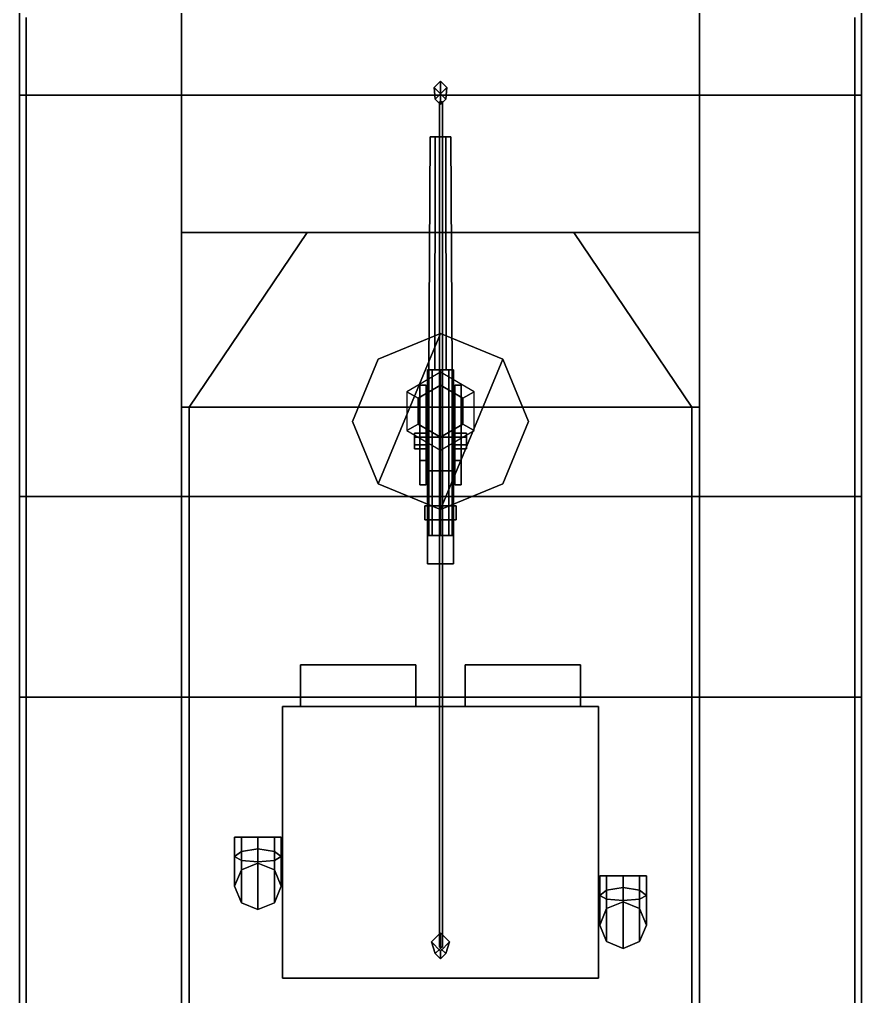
# Model space of a CAD drawing. Header units: millimetres. Extents: x -3.5 to 3.5, y -24.8 to 30.8.
# Drawn here: x -3.25 to 3.25, y -18.21 to -10.66 of the extents above; entities that cross this region are included whole.
import ezdxf

# ---------------------------------------------------------------- set-up
doc = ezdxf.new("R2010")
doc.units = ezdxf.units.MM
for name, color, linetype in [('gun', 1, 'Continuous'), ('railings', 6, 'Continuous'), ('sleeve', 5, 'Continuous'), ('superstructure', 3, 'Continuous'), ('turret', 2, 'Continuous')]:
    doc.layers.add(name, color=color, linetype=linetype)

msp = doc.modelspace()

# ---------------------------------------------------------------- linework, layer by layer
for points in [[(-3.25, 9.81, -1.04), (-3.25, -11.25, -1.4), (-3.25, -11.25, 0.9), (-3.25, 9.81, 1.35)], [(3.25, 9.81, -1.04), (3.25, -11.25, -1.4), (-3.25, -11.25, -1.4), (-3.25, 9.81, -1.04)], [(-3.25, 9.81, 1.35), (-3.25, -11.25, 0.9), (-2, -11.25, 0.9), (-2, 9.81, 1.35)], [(2, 9.81, 1.35), (2, -11.25, 0.9), (3.25, -11.25, 0.9), (3.25, 9.81, 1.35)], [(3.25, -11.25, 0.9), (3.25, -11.25, -1.4), (3.25, 9.81, -1.04), (3.25, 9.81, 1.35)], [(-3.25, -11.25, -1.4), (-3.25, -14.35, -1.21), (-3.25, -14.35, 1.1), (-3.25, -11.25, 0.9)], [(3.25, -11.25, -1.4), (3.25, -14.35, -1.21), (-3.25, -14.35, -1.21), (-3.25, -11.25, -1.4)], [(-3.25, -11.25, 0.9), (-3.25, -14.35, 1.1), (-2, -14.35, 1.1), (-2, -11.25, 0.9)], [(2, -11.25, 0.9), (2, -14.35, 1.1), (3.25, -14.35, 1.1), (3.25, -11.25, 0.9)], [(3.25, -14.35, 1.1), (3.25, -14.35, -1.21), (3.25, -11.25, -1.4), (3.25, -11.25, 0.9)], [(-3.25, -14.35, -1.21), (-3.25, -15.9, -0.84), (-3.25, -15.9, 1.18), (-3.25, -14.35, 1.1)], [(3.25, -14.35, -1.21), (3.25, -15.9, -0.84), (-3.25, -15.9, -0.84), (-3.25, -14.35, -1.21)], [(-3.25, -14.35, 1.1), (-3.25, -15.9, 1.18), (-2, -15.9, 1.18), (-2, -14.35, 1.1)], [(2, -14.35, 1.1), (2, -15.9, 1.18), (3.25, -15.9, 1.18), (3.25, -14.35, 1.1)], [(3.25, -15.9, 1.18), (3.25, -15.9, -0.84), (3.25, -14.35, -1.21), (3.25, -14.35, 1.1)], [(-3.25, -15.9, -0.84), (-3.25, -19.81, -0.23), (-3.25, -19.81, 1.41), (-3.25, -15.9, 1.18)], [(3.25, -15.9, -0.84), (3.25, -19.81, -0.23), (-3.25, -19.81, -0.23), (-3.25, -15.9, -0.84)], [(-3.25, -15.9, 1.18), (-3.25, -19.81, 1.41), (-2, -19.81, 1.41), (-2, -15.9, 1.18)], [(2, -15.9, 1.18), (2, -19.81, 1.41), (3.25, -19.81, 1.41), (3.25, -15.9, 1.18)], [(3.25, -19.81, 1.41), (3.25, -19.81, -0.23), (3.25, -15.9, -0.84), (3.25, -15.9, 1.18)], [(-1.59, -16.98, 3.84), (-1.5373, -16.98, 4.02), (-1.2827, -16.98, 4.02), (-1.23, -16.98, 3.84)], [(-1.5373, -16.98, 3.66), (-1.59, -16.98, 3.84), (-1.23, -16.98, 3.84), (-1.2827, -16.98, 3.66)], [(-1.5373, -17.09, 3.66), (-1.59, -17.13, 3.84), (-1.59, -16.98, 3.84), (-1.5373, -16.98, 3.66)], [(-1.59, -17.13, 3.84), (-1.5373, -17.16, 4.02), (-1.5373, -16.98, 4.02), (-1.59, -16.98, 3.84)], [(-1.2827, -16.98, 4.02), (-1.5373, -16.98, 4.02), (-1.41, -16.98, 4.13), (-1.2827, -16.98, 4.02)], [(-1.5373, -17.16, 4.02), (-1.41, -17.17, 4.13), (-1.41, -16.98, 4.13), (-1.5373, -16.98, 4.02)], [(-1.41, -16.98, 3.57), (-1.5373, -16.98, 3.66), (-1.2827, -16.98, 3.66), (-1.41, -16.98, 3.57)], [(-1.41, -17.07, 3.57), (-1.5373, -17.09, 3.66), (-1.5373, -16.98, 3.66), (-1.41, -16.98, 3.57)], [(-1.41, -17.17, 4.13), (-1.2827, -17.16, 4.02), (-1.2827, -16.98, 4.02), (-1.41, -16.98, 4.13)], [(-1.2827, -17.09, 3.66), (-1.41, -17.07, 3.57), (-1.41, -16.98, 3.57), (-1.2827, -16.98, 3.66)], [(-1.23, -17.13, 3.84), (-1.2827, -17.09, 3.66), (-1.2827, -16.98, 3.66), (-1.23, -16.98, 3.84)], [(-1.2827, -17.16, 4.02), (-1.23, -17.13, 3.84), (-1.23, -16.98, 3.84), (-1.2827, -16.98, 4.02)], [(-1.5373, -17.2327, 3.34), (-1.59, -17.36, 3.43), (-1.59, -17.13, 3.84), (-1.5373, -17.09, 3.66)], [(-1.41, -17.18, 3.3), (-1.5373, -17.2327, 3.34), (-1.5373, -17.09, 3.66), (-1.41, -17.07, 3.57)], [(-1.2827, -17.2327, 3.34), (-1.41, -17.18, 3.3), (-1.41, -17.07, 3.57), (-1.2827, -17.09, 3.66)], [(-1.23, -17.36, 3.43), (-1.2827, -17.2327, 3.34), (-1.2827, -17.09, 3.66), (-1.23, -17.13, 3.84)], [(-1.59, -17.36, 3.43), (-1.5373, -17.4873, 3.52), (-1.5373, -17.16, 4.02), (-1.59, -17.13, 3.84)], [(-1.5373, -17.4873, 3.52), (-1.41, -17.54, 3.57), (-1.41, -17.17, 4.13), (-1.5373, -17.16, 4.02)], [(-1.41, -17.18, 1.78), (-1.5373, -17.2327, 1.78), (-1.5373, -17.2327, 3.34), (-1.41, -17.18, 3.3)], [(-1.41, -17.54, 3.57), (-1.2827, -17.4873, 3.52), (-1.2827, -17.16, 4.02), (-1.41, -17.17, 4.13)], [(-1.2827, -17.2327, 1.78), (-1.41, -17.18, 1.78), (-1.41, -17.18, 3.3), (-1.2827, -17.2327, 3.34)], [(-1.2827, -17.4873, 3.52), (-1.23, -17.36, 3.43), (-1.23, -17.13, 3.84), (-1.2827, -17.16, 4.02)], [(-1.5373, -17.2327, 1.78), (-1.59, -17.36, 1.78), (-1.59, -17.36, 3.43), (-1.5373, -17.2327, 3.34)], [(-1.23, -17.36, 1.78), (-1.2827, -17.2327, 1.78), (-1.2827, -17.2327, 3.34), (-1.23, -17.36, 3.43)], [(1.2827, -17.28, 3.66), (1.23, -17.28, 3.84), (1.59, -17.28, 3.84), (1.5373, -17.28, 3.66)], [(1.23, -17.28, 3.84), (1.2827, -17.28, 4.02), (1.5373, -17.28, 4.02), (1.59, -17.28, 3.84)], [(1.23, -17.43, 3.84), (1.2827, -17.46, 4.02), (1.2827, -17.28, 4.02), (1.23, -17.28, 3.84)], [(1.2827, -17.39, 3.66), (1.23, -17.43, 3.84), (1.23, -17.28, 3.84), (1.2827, -17.28, 3.66)], [(1.5373, -17.28, 4.02), (1.2827, -17.28, 4.02), (1.41, -17.28, 4.13), (1.5373, -17.28, 4.02)], [(1.2827, -17.46, 4.02), (1.41, -17.47, 4.13), (1.41, -17.28, 4.13), (1.2827, -17.28, 4.02)], [(1.41, -17.28, 3.57), (1.2827, -17.28, 3.66), (1.5373, -17.28, 3.66), (1.41, -17.28, 3.57)], [(1.41, -17.37, 3.57), (1.2827, -17.39, 3.66), (1.2827, -17.28, 3.66), (1.41, -17.28, 3.57)], [(1.41, -17.47, 4.13), (1.5373, -17.46, 4.02), (1.5373, -17.28, 4.02), (1.41, -17.28, 4.13)], [(1.5373, -17.39, 3.66), (1.41, -17.37, 3.57), (1.41, -17.28, 3.57), (1.5373, -17.28, 3.66)], [(1.5373, -17.46, 4.02), (1.59, -17.43, 3.84), (1.59, -17.28, 3.84), (1.5373, -17.28, 4.02)], [(1.59, -17.43, 3.84), (1.5373, -17.39, 3.66), (1.5373, -17.28, 3.66), (1.59, -17.28, 3.84)], [(-1.59, -17.36, 1.78), (-1.5373, -17.4873, 1.78), (-1.5373, -17.4873, 3.52), (-1.59, -17.36, 3.43)], [(-1.2827, -17.4873, 1.78), (-1.23, -17.36, 1.78), (-1.23, -17.36, 3.43), (-1.2827, -17.4873, 3.52)], [(1.2827, -17.5327, 3.34), (1.23, -17.66, 3.43), (1.23, -17.43, 3.84), (1.2827, -17.39, 3.66)], [(1.23, -17.66, 3.43), (1.2827, -17.7873, 3.52), (1.2827, -17.46, 4.02), (1.23, -17.43, 3.84)], [(1.41, -17.48, 3.3), (1.2827, -17.5327, 3.34), (1.2827, -17.39, 3.66), (1.41, -17.37, 3.57)], [(1.5373, -17.5327, 3.34), (1.41, -17.48, 3.3), (1.41, -17.37, 3.57), (1.5373, -17.39, 3.66)], [(1.59, -17.66, 3.43), (1.5373, -17.5327, 3.34), (1.5373, -17.39, 3.66), (1.59, -17.43, 3.84)], [(1.5373, -17.7873, 3.52), (1.59, -17.66, 3.43), (1.59, -17.43, 3.84), (1.5373, -17.46, 4.02)], [(-1.5373, -17.4873, 1.78), (-1.41, -17.54, 1.78), (-1.41, -17.54, 3.57), (-1.5373, -17.4873, 3.52)], [(-1.41, -17.54, 1.78), (-1.2827, -17.4873, 1.78), (-1.2827, -17.4873, 3.52), (-1.41, -17.54, 3.57)], [(1.2827, -17.7873, 3.52), (1.41, -17.84, 3.57), (1.41, -17.47, 4.13), (1.2827, -17.46, 4.02)], [(1.41, -17.48, 1.78), (1.2827, -17.5327, 1.78), (1.2827, -17.5327, 3.34), (1.41, -17.48, 3.3)], [(1.41, -17.84, 3.57), (1.5373, -17.7873, 3.52), (1.5373, -17.46, 4.02), (1.41, -17.47, 4.13)], [(1.5373, -17.5327, 1.78), (1.41, -17.48, 1.78), (1.41, -17.48, 3.3), (1.5373, -17.5327, 3.34)], [(1.2827, -17.5327, 1.78), (1.23, -17.66, 1.78), (1.23, -17.66, 3.43), (1.2827, -17.5327, 3.34)], [(1.59, -17.66, 1.78), (1.5373, -17.5327, 1.78), (1.5373, -17.5327, 3.34), (1.59, -17.66, 3.43)], [(1.23, -17.66, 1.78), (1.2827, -17.7873, 1.78), (1.2827, -17.7873, 3.52), (1.23, -17.66, 3.43)], [(1.5373, -17.7873, 1.78), (1.59, -17.66, 1.78), (1.59, -17.66, 3.43), (1.5373, -17.7873, 3.52)], [(1.2827, -17.7873, 1.78), (1.41, -17.84, 1.78), (1.41, -17.84, 3.57), (1.2827, -17.7873, 3.52)], [(1.41, -17.84, 1.78), (1.5373, -17.7873, 1.78), (1.5373, -17.7873, 3.52), (1.41, -17.84, 3.57)]]:
    msp.add_3dface(points)
at = {"layer": 'gun'}
for points in [[(-0.04, -11.57, 3.0893), (-0.08, -11.57, 3.02), (-0.09, -13.37, 3.02), (-0.045, -13.37, 3.0979)], [(-0.08, -11.57, 3.02), (-0.04, -11.57, 2.9507), (-0.045, -13.37, 2.9421), (-0.09, -13.37, 3.02)], [(0.08, -11.57, 3.02), (-0.08, -11.57, 3.02), (-0.04, -11.57, 3.0893), (0.04, -11.57, 3.0893)], [(0.04, -11.57, 2.9507), (-0.04, -11.57, 2.9507), (-0.08, -11.57, 3.02), (0.08, -11.57, 3.02)], [(0.04, -11.57, 3.0893), (-0.04, -11.57, 3.0893), (-0.045, -13.37, 3.0979), (0.045, -13.37, 3.0979)], [(-0.04, -11.57, 2.9507), (0.04, -11.57, 2.9507), (0.045, -13.37, 2.9421), (-0.045, -13.37, 2.9421)], [(0.08, -11.57, 3.02), (0.04, -11.57, 3.0893), (0.045, -13.37, 3.0979), (0.09, -13.37, 3.02)], [(0.04, -11.57, 2.9507), (0.08, -11.57, 3.02), (0.09, -13.37, 3.02), (0.045, -13.37, 2.9421)], [(-0.0636, -13.37, 3.0836), (-0.09, -13.37, 3.02), (-0.09, -14.65, 3.02), (-0.0636, -14.65, 3.0836)], [(-0.09, -13.37, 3.02), (-0.0636, -13.37, 2.9564), (-0.0636, -14.65, 2.9564), (-0.09, -14.65, 3.02)], [(0, -13.37, 3.11), (-0.0636, -13.37, 3.0836), (-0.0636, -14.65, 3.0836), (0, -14.65, 3.11)], [(-0.0636, -13.37, 2.9564), (0, -13.37, 2.93), (0, -14.65, 2.93), (-0.0636, -14.65, 2.9564)], [(0.0636, -13.37, 3.0836), (0, -13.37, 3.11), (0, -14.65, 3.11), (0.0636, -14.65, 3.0836)], [(0, -13.37, 2.93), (0.0636, -13.37, 2.9564), (0.0636, -14.65, 2.9564), (0, -14.65, 2.93)], [(0.09, -13.37, 3.02), (0.0636, -13.37, 3.0836), (0.0636, -14.65, 3.0836), (0.09, -14.65, 3.02)], [(0.0636, -13.37, 2.9564), (0.09, -13.37, 3.02), (0.09, -14.65, 3.02), (0.0636, -14.65, 2.9564)], [(-0.1, -14.65, 2.85), (-0.1, -14.87, 2.94), (-0.1, -14.87, 3.12), (-0.1, -14.65, 3.12)], [(0.1, -14.65, 3.12), (0.1, -14.65, 2.85), (-0.1, -14.65, 2.85), (-0.1, -14.65, 3.12)], [(0.1, -14.65, 2.85), (0.1, -14.87, 2.94), (-0.1, -14.87, 2.94), (-0.1, -14.65, 2.85)], [(-0.1, -14.65, 3.12), (-0.1, -14.87, 3.12), (0.1, -14.87, 3.12), (0.1, -14.65, 3.12)], [(0.1, -14.87, 3.12), (0.1, -14.87, 2.94), (0.1, -14.65, 2.85), (0.1, -14.65, 3.12)], [(-0.1, -14.87, 3.12), (-0.1, -14.87, 2.94), (0.1, -14.87, 2.94), (0.1, -14.87, 3.12)]]:
    msp.add_3dface(points, dxfattribs=at)
at = {"layer": 'railings'}
for points in [[(-3.2, -10.65, 1.91), (-3.2, -10.68, 1.91), (-3.2, -10.68, 0.91), (-3.2, -10.65, 0.91)], [(-3.2, -10.65, 0.91), (-3.2, -10.68, 0.91), (-3.2, -10.68, 1.91), (-3.2, -10.65, 1.91)], [(-3.2, -10.68, 1.88), (-3.2, -10.68, 1.91), (-3.2, -11.65, 1.92), (-3.2, -11.65, 1.89)], [(-3.2, -11.65, 1.89), (-3.2, -11.65, 1.92), (-3.2, -10.68, 1.91), (-3.2, -10.68, 1.88)], [(-3.2, -11.65, 1.39), (-3.2, -11.65, 1.42), (-3.2, -10.68, 1.41), (-3.2, -10.68, 1.38)], [(-3.2, -10.68, 1.38), (-3.2, -10.68, 1.41), (-3.2, -11.65, 1.42), (-3.2, -11.65, 1.39)], [(3.2, -10.65, 0.91), (3.2, -10.68, 0.91), (3.2, -10.68, 1.91), (3.2, -10.65, 1.91)], [(3.2, -10.65, 1.91), (3.2, -10.68, 1.91), (3.2, -10.68, 0.91), (3.2, -10.65, 0.91)], [(3.2, -10.68, 1.88), (3.2, -10.68, 1.91), (3.2, -11.65, 1.92), (3.2, -11.65, 1.89)], [(3.2, -11.65, 1.89), (3.2, -11.65, 1.92), (3.2, -10.68, 1.91), (3.2, -10.68, 1.88)], [(3.2, -10.68, 1.38), (3.2, -10.68, 1.41), (3.2, -11.65, 1.42), (3.2, -11.65, 1.39)], [(3.2, -11.65, 1.39), (3.2, -11.65, 1.42), (3.2, -10.68, 1.41), (3.2, -10.68, 1.38)], [(-3.2, -11.65, 0.92), (-3.2, -11.68, 0.92), (-3.2, -11.68, 1.92), (-3.2, -11.65, 1.92)], [(-3.2, -11.65, 1.92), (-3.2, -11.68, 1.92), (-3.2, -11.68, 0.92), (-3.2, -11.65, 0.92)], [(-3.2, -11.68, 1.89), (-3.2, -11.68, 1.92), (-3.2, -13.65, 2.05), (-3.2, -13.65, 2.02)], [(-3.2, -13.65, 2.02), (-3.2, -13.65, 2.05), (-3.2, -11.68, 1.92), (-3.2, -11.68, 1.89)], [(-3.2, -13.65, 1.52), (-3.2, -13.65, 1.55), (-3.2, -11.68, 1.42), (-3.2, -11.68, 1.39)], [(-3.2, -11.68, 1.39), (-3.2, -11.68, 1.42), (-3.2, -13.65, 1.55), (-3.2, -13.65, 1.52)], [(3.2, -11.65, 0.92), (3.2, -11.68, 0.92), (3.2, -11.68, 1.92), (3.2, -11.65, 1.92)], [(3.2, -11.65, 1.92), (3.2, -11.68, 1.92), (3.2, -11.68, 0.92), (3.2, -11.65, 0.92)], [(3.2, -11.68, 1.89), (3.2, -11.68, 1.92), (3.2, -13.65, 2.05), (3.2, -13.65, 2.02)], [(3.2, -13.65, 2.02), (3.2, -13.65, 2.05), (3.2, -11.68, 1.92), (3.2, -11.68, 1.89)], [(3.2, -11.68, 1.39), (3.2, -11.68, 1.42), (3.2, -13.65, 1.55), (3.2, -13.65, 1.52)], [(3.2, -13.65, 1.52), (3.2, -13.65, 1.55), (3.2, -11.68, 1.42), (3.2, -11.68, 1.39)], [(-3.2, -12.65, 0.99), (-3.2, -12.68, 0.99), (-3.2, -12.68, 1.956), (-3.2, -12.65, 1.954)], [(-3.2, -12.65, 1.954), (-3.2, -12.68, 1.956), (-3.2, -12.68, 0.99), (-3.2, -12.65, 0.99)], [(3.2, -12.65, 0.99), (3.2, -12.68, 0.99), (3.2, -12.68, 1.956), (3.2, -12.65, 1.954)], [(3.2, -12.65, 1.954), (3.2, -12.68, 1.956), (3.2, -12.68, 0.99), (3.2, -12.65, 0.99)], [(-3.2, -13.65, 2.05), (-3.2, -13.68, 2.05), (-3.2, -13.68, 1.05), (-3.2, -13.65, 1.05)], [(-3.2, -13.65, 1.05), (-3.2, -13.68, 1.05), (-3.2, -13.68, 2.05), (-3.2, -13.65, 2.05)], [(3.2, -13.65, 1.05), (3.2, -13.68, 1.05), (3.2, -13.68, 2.05), (3.2, -13.65, 2.05)], [(3.2, -13.65, 2.05), (3.2, -13.68, 2.05), (3.2, -13.68, 1.05), (3.2, -13.65, 1.05)], [(-3.2, -14.65, 2.08), (-3.2, -14.65, 2.11), (-3.2, -13.68, 2.05), (-3.2, -13.68, 2.02)], [(-3.2, -13.68, 2.02), (-3.2, -13.68, 2.05), (-3.2, -14.65, 2.11), (-3.2, -14.65, 2.08)], [(-3.2, -13.68, 1.52), (-3.2, -13.68, 1.55), (-3.2, -14.65, 1.61), (-3.2, -14.65, 1.58)], [(-3.2, -14.65, 1.58), (-3.2, -14.65, 1.61), (-3.2, -13.68, 1.55), (-3.2, -13.68, 1.52)], [(3.2, -13.68, 2.02), (3.2, -13.68, 2.05), (3.2, -14.65, 2.11), (3.2, -14.65, 2.08)], [(3.2, -14.65, 2.08), (3.2, -14.65, 2.11), (3.2, -13.68, 2.05), (3.2, -13.68, 2.02)], [(3.2, -14.65, 1.58), (3.2, -14.65, 1.61), (3.2, -13.68, 1.55), (3.2, -13.68, 1.52)], [(3.2, -13.68, 1.52), (3.2, -13.68, 1.55), (3.2, -14.65, 1.61), (3.2, -14.65, 1.58)], [(-3.2, -14.65, 2.11), (-3.2, -14.68, 2.11), (-3.2, -14.68, 1.11), (-3.2, -14.65, 1.11)], [(-3.2, -14.65, 1.11), (-3.2, -14.68, 1.11), (-3.2, -14.68, 2.11), (-3.2, -14.65, 2.11)], [(-3.2, -14.68, 2.08), (-3.2, -14.68, 2.11), (-3.2, -15.65, 2.16), (-3.2, -15.65, 2.13)], [(-3.2, -15.65, 2.13), (-3.2, -15.65, 2.16), (-3.2, -14.68, 2.11), (-3.2, -14.68, 2.08)], [(-3.2, -15.65, 1.63), (-3.2, -15.65, 1.66), (-3.2, -14.68, 1.61), (-3.2, -14.68, 1.58)], [(-3.2, -14.68, 1.58), (-3.2, -14.68, 1.61), (-3.2, -15.65, 1.66), (-3.2, -15.65, 1.63)], [(3.2, -14.65, 1.11), (3.2, -14.68, 1.11), (3.2, -14.68, 2.11), (3.2, -14.65, 2.11)], [(3.2, -14.65, 2.11), (3.2, -14.68, 2.11), (3.2, -14.68, 1.11), (3.2, -14.65, 1.11)], [(3.2, -15.65, 2.13), (3.2, -15.65, 2.16), (3.2, -14.68, 2.11), (3.2, -14.68, 2.08)], [(3.2, -14.68, 2.08), (3.2, -14.68, 2.11), (3.2, -15.65, 2.16), (3.2, -15.65, 2.13)], [(3.2, -14.68, 1.58), (3.2, -14.68, 1.61), (3.2, -15.65, 1.66), (3.2, -15.65, 1.63)], [(3.2, -15.65, 1.63), (3.2, -15.65, 1.66), (3.2, -14.68, 1.61), (3.2, -14.68, 1.58)], [(-3.2, -15.65, 2.16), (-3.2, -15.68, 2.16), (-3.2, -15.68, 1.16), (-3.2, -15.65, 1.16)], [(-3.2, -15.65, 1.16), (-3.2, -15.68, 1.16), (-3.2, -15.68, 2.16), (-3.2, -15.65, 2.16)], [(-3.2, -16.65, 2.19), (-3.2, -16.65, 2.22), (-3.2, -15.68, 2.16), (-3.2, -15.68, 2.13)], [(-3.2, -15.68, 2.13), (-3.2, -15.68, 2.16), (-3.2, -16.65, 2.22), (-3.2, -16.65, 2.19)], [(-3.2, -15.68, 1.63), (-3.2, -15.68, 1.66), (-3.2, -16.65, 1.72), (-3.2, -16.65, 1.69)], [(-3.2, -16.65, 1.69), (-3.2, -16.65, 1.72), (-3.2, -15.68, 1.66), (-3.2, -15.68, 1.63)], [(3.2, -15.65, 1.16), (3.2, -15.68, 1.16), (3.2, -15.68, 2.16), (3.2, -15.65, 2.16)], [(3.2, -15.65, 2.16), (3.2, -15.68, 2.16), (3.2, -15.68, 1.16), (3.2, -15.65, 1.16)], [(3.2, -15.68, 2.13), (3.2, -15.68, 2.16), (3.2, -16.65, 2.22), (3.2, -16.65, 2.19)], [(3.2, -16.65, 2.19), (3.2, -16.65, 2.22), (3.2, -15.68, 2.16), (3.2, -15.68, 2.13)], [(3.2, -16.65, 1.69), (3.2, -16.65, 1.72), (3.2, -15.68, 1.66), (3.2, -15.68, 1.63)], [(3.2, -15.68, 1.63), (3.2, -15.68, 1.66), (3.2, -16.65, 1.72), (3.2, -16.65, 1.69)], [(-3.2, -16.65, 2.22), (-3.2, -16.68, 2.22), (-3.2, -16.68, 1.22), (-3.2, -16.65, 1.22)], [(-3.2, -16.65, 1.22), (-3.2, -16.68, 1.22), (-3.2, -16.68, 2.22), (-3.2, -16.65, 2.22)], [(3.2, -16.65, 1.22), (3.2, -16.68, 1.22), (3.2, -16.68, 2.22), (3.2, -16.65, 2.22)], [(3.2, -16.65, 2.22), (3.2, -16.68, 2.22), (3.2, -16.68, 1.22), (3.2, -16.65, 1.22)], [(-3.2, -16.68, 2.19), (-3.2, -16.68, 2.22), (-3.2, -19.65, 2.4), (-3.2, -19.65, 2.37)], [(-3.2, -19.65, 2.37), (-3.2, -19.65, 2.4), (-3.2, -16.68, 2.22), (-3.2, -16.68, 2.19)], [(-3.2, -19.65, 1.87), (-3.2, -19.65, 1.9), (-3.2, -16.68, 1.72), (-3.2, -16.68, 1.69)], [(-3.2, -16.68, 1.69), (-3.2, -16.68, 1.72), (-3.2, -19.65, 1.9), (-3.2, -19.65, 1.87)], [(3.2, -19.65, 2.37), (3.2, -19.65, 2.4), (3.2, -16.68, 2.22), (3.2, -16.68, 2.19)], [(3.2, -16.68, 2.19), (3.2, -16.68, 2.22), (3.2, -19.65, 2.4), (3.2, -19.65, 2.37)], [(3.2, -16.68, 1.69), (3.2, -16.68, 1.72), (3.2, -19.65, 1.9), (3.2, -19.65, 1.87)], [(3.2, -19.65, 1.87), (3.2, -19.65, 1.9), (3.2, -16.68, 1.72), (3.2, -16.68, 1.69)], [(-3.2, -17.65, 1.28), (-3.2, -17.68, 1.28), (-3.2, -17.68, 2.2506), (-3.2, -17.65, 2.2488)], [(-3.2, -17.65, 2.2488), (-3.2, -17.68, 2.2506), (-3.2, -17.68, 1.28), (-3.2, -17.65, 1.28)], [(3.2, -17.65, 1.28), (3.2, -17.68, 1.28), (3.2, -17.68, 2.2506), (3.2, -17.65, 2.2488)], [(3.2, -17.65, 2.2488), (3.2, -17.68, 2.2506), (3.2, -17.68, 1.28), (3.2, -17.65, 1.28)]]:
    msp.add_3dface(points, dxfattribs=at)
at = {"layer": 'sleeve'}
for points in [[(-0.1, -13.37, 2.77), (-0.1, -13.89, 2.77), (-0.1, -13.89, 3.21), (-0.1, -13.37, 3.21)], [(-0.1, -13.37, 3.21), (-0.1, -13.89, 3.21), (0.1, -13.89, 3.21), (0.1, -13.37, 3.21)], [(0.1, -13.37, 3.21), (0.1, -13.37, 2.77), (-0.1, -13.37, 2.77), (-0.1, -13.37, 3.21)], [(0.1, -13.37, 2.77), (0.1, -14.65, 2.77), (-0.1, -14.65, 2.77), (-0.1, -13.37, 2.77)], [(0.1, -13.89, 3.21), (0.1, -13.89, 2.77), (0.1, -13.37, 2.77), (0.1, -13.37, 3.21)], [(-0.1, -13.89, 2.77), (-0.1, -14.15, 2.77), (-0.1, -14.15, 3.07), (-0.1, -13.89, 3.21)], [(-0.1, -13.89, 3.21), (-0.1, -14.15, 3.07), (0.1, -14.15, 3.07), (0.1, -13.89, 3.21)], [(0.1, -14.15, 3.07), (0.1, -14.15, 2.77), (0.1, -13.89, 2.77), (0.1, -13.89, 3.21)], [(-0.1, -14.15, 2.77), (-0.1, -14.65, 2.77), (-0.1, -14.65, 3.07), (-0.1, -14.15, 3.07)], [(-0.1, -14.15, 3.07), (-0.1, -14.65, 3.07), (0.1, -14.65, 3.07), (0.1, -14.15, 3.07)], [(0.1, -14.65, 3.07), (0.1, -14.65, 2.77), (0.1, -14.15, 2.77), (0.1, -14.15, 3.07)], [(-0.12, -14.42, 2.97), (-0.12, -14.53, 2.97), (-0.12, -14.53, 3.27), (-0.12, -14.42, 3.27)], [(-0.12, -14.42, 3.27), (-0.12, -14.53, 3.27), (0.12, -14.53, 3.27), (0.12, -14.42, 3.27)], [(0.12, -14.42, 3.27), (0.12, -14.42, 2.97), (-0.12, -14.42, 2.97), (-0.12, -14.42, 3.27)], [(0.12, -14.42, 2.97), (0.12, -14.53, 2.97), (-0.12, -14.53, 2.97), (-0.12, -14.42, 2.97)], [(0.12, -14.53, 3.27), (0.12, -14.53, 2.97), (0.12, -14.42, 2.97), (0.12, -14.42, 3.27)], [(-0.12, -14.53, 3.27), (-0.12, -14.53, 2.97), (0.12, -14.53, 2.97), (0.12, -14.53, 3.27)], [(-0.1, -14.65, 3.07), (-0.1, -14.65, 2.77), (0.1, -14.65, 2.77), (0.1, -14.65, 3.07)]]:
    msp.add_3dface(points, dxfattribs=at)
at = {"layer": 'superstructure'}
for points in [[(-2, 9.81, 1.35), (-2, -11.25, 0.9), (-2, -11.25, 2.9), (-2, 9.81, 3.1)], [(-2, 9.81, 3.1), (-2, -11.25, 2.9), (2, -11.25, 2.9), (2, 9.81, 3.1)], [(2, -11.25, 2.9), (2, -11.25, 0.9), (2, 9.81, 1.35), (2, 9.81, 3.1)], [(0, -11.14, 2.9), (-0.05, -11.19, 2.9), (-0.04, -11.28, 5.02), (0, -11.24, 5.02)], [(0.05, -11.19, 2.9), (0, -11.14, 2.9), (0, -11.24, 5.02), (0.04, -11.28, 5.02)], [(-0.05, -11.19, 2.9), (0, -11.24, 2.9), (0, -11.32, 5.02), (-0.04, -11.28, 5.02)], [(0, -11.24, 5.02), (-0.04, -11.28, 5.02), (0, -11.32, 5.02), (0.04, -11.28, 5.02)], [(0, -11.24, 2.9), (0.05, -11.19, 2.9), (0.04, -11.28, 5.02), (0, -11.32, 5.02)], [(-2, -11.25, 0.9), (-2, -14.35, 1.1), (-2, -14.35, 1.84), (-2, -11.25, 1.84)], [(-2, -11.25, 1.84), (-2, -12.31, 1.84), (-2, -12.31, 2.78), (-2, -11.25, 2.9)], [(-2, -11.25, 2.9), (-2, -12.31, 2.78), (2, -12.31, 2.78), (2, -11.25, 2.9)], [(0.015, -11.3, 4.99), (-0.0075, -11.3, 5.003), (-0.0075, -17.83, 6.883), (0.015, -17.83, 6.87)], [(-0.0075, -11.3, 5.003), (-0.0075, -11.3, 4.977), (-0.0075, -17.83, 6.857), (-0.0075, -17.83, 6.883)], [(-0.0075, -11.3, 4.977), (0.015, -11.3, 4.99), (0.015, -17.83, 6.87), (-0.0075, -17.83, 6.857)], [(2, -14.35, 1.84), (2, -14.35, 1.1), (2, -11.25, 0.9), (2, -11.25, 1.84)], [(2, -12.31, 2.78), (2, -12.31, 1.84), (2, -11.25, 1.84), (2, -11.25, 2.9)], [(-2, -12.31, 1.84), (-2, -13.66, 1.84), (-2, -13.66, 2.71), (-2, -12.31, 2.78)], [(-2, -12.31, 2.78), (-2, -13.66, 2.71), (-1.94, -13.66, 2.71), (-1.03, -12.31, 2.78)], [(-1.94, -13.66, 2.71), (-1.94, -13.66, 1.84), (-1.03, -12.31, 1.84), (-1.03, -12.31, 2.78)], [(-1.03, -12.31, 1.84), (-1.94, -13.66, 1.84), (1.94, -13.66, 1.84), (1.03, -12.31, 1.84)], [(-1.03, -12.31, 2.78), (-1.03, -12.31, 1.84), (1.03, -12.31, 1.84), (1.03, -12.31, 2.78)], [(1.03, -12.31, 2.78), (1.94, -13.66, 2.71), (2, -13.66, 2.71), (2, -12.31, 2.78)], [(1.03, -12.31, 1.84), (1.94, -13.66, 1.84), (1.94, -13.66, 2.71), (1.03, -12.31, 2.78)], [(2, -13.66, 2.71), (2, -13.66, 1.84), (2, -12.31, 1.84), (2, -12.31, 2.78)], [(-2, -14.35, 2.64), (-2, -13.66, 2.71), (-2, -13.66, 1.84), (-2, -14.35, 1.84)], [(-1.94, -14.35, 2.64), (-1.94, -13.66, 2.71), (-2, -13.66, 2.71), (-2, -14.35, 2.64)], [(-1.94, -13.66, 1.84), (-1.94, -13.66, 2.71), (-1.94, -14.35, 2.64), (-1.94, -14.35, 1.84)], [(-1.94, -13.66, 1.84), (-1.94, -14.35, 1.84), (1.94, -14.35, 1.84), (1.94, -13.66, 1.84)], [(1.94, -14.35, 2.64), (1.94, -13.66, 2.71), (1.94, -13.66, 1.84), (1.94, -14.35, 1.84)], [(2, -14.35, 2.64), (2, -13.66, 2.71), (1.94, -13.66, 2.71), (1.94, -14.35, 2.64)], [(2, -13.66, 1.84), (2, -13.66, 2.71), (2, -14.35, 2.64), (2, -14.35, 1.84)], [(-2, -14.35, 1.1), (-2, -15.9, 1.18), (-2, -15.9, 1.8), (-2, -14.35, 1.84)], [(-2, -15.9, 2.5), (-2, -14.35, 2.64), (-2, -14.35, 1.84), (-2, -15.9, 1.8)], [(-1.94, -15.9, 2.5), (-1.94, -14.35, 2.64), (-2, -14.35, 2.64), (-2, -15.9, 2.5)], [(-1.94, -14.35, 1.84), (-1.94, -14.35, 2.64), (-1.94, -15.9, 2.5), (-1.94, -15.9, 1.8)], [(-1.94, -14.35, 1.84), (-1.94, -15.9, 1.8), (1.94, -15.9, 1.8), (1.94, -14.35, 1.84)], [(2, -15.9, 2.5), (2, -14.35, 2.64), (1.94, -14.35, 2.64), (1.94, -15.9, 2.5)], [(1.94, -15.9, 2.5), (1.94, -14.35, 2.64), (1.94, -14.35, 1.84), (1.94, -15.9, 1.8)], [(2, -15.9, 1.8), (2, -15.9, 1.18), (2, -14.35, 1.1), (2, -14.35, 1.84)], [(2, -14.35, 1.84), (2, -14.35, 2.64), (2, -15.9, 2.5), (2, -15.9, 1.8)], [(-0.19, -15.65, 2.91), (-0.19, -15.65, 1.8), (-1.08, -15.65, 1.8), (-1.08, -15.65, 2.91)], [(-1.08, -15.65, 2.91), (-1.08, -15.97, 2.91), (-0.19, -15.97, 2.91), (-0.19, -15.65, 2.91)], [(-1.08, -15.65, 1.8), (-1.08, -15.97, 1.8), (-1.08, -15.97, 2.91), (-1.08, -15.65, 2.91)], [(-0.19, -15.97, 2.91), (-0.19, -15.97, 1.8), (-0.19, -15.65, 1.8), (-0.19, -15.65, 2.91)], [(0.19, -15.65, 1.8), (0.19, -15.97, 1.8), (0.19, -15.97, 2.91), (0.19, -15.65, 2.91)], [(0.19, -15.65, 2.91), (0.19, -15.97, 2.91), (1.08, -15.97, 2.91), (1.08, -15.65, 2.91)], [(1.08, -15.65, 2.91), (1.08, -15.65, 1.8), (0.19, -15.65, 1.8), (0.19, -15.65, 2.91)], [(1.08, -15.97, 2.91), (1.08, -15.97, 1.8), (1.08, -15.65, 1.8), (1.08, -15.65, 2.91)], [(-2, -15.9, 1.18), (-2, -19.81, 1.41), (-2, -19.81, 1.77), (-2, -15.9, 1.8)], [(-2, -19.81, 2.22), (-2, -15.9, 2.5), (-2, -15.9, 1.8), (-2, -19.81, 1.77)], [(-1.94, -19.81, 2.22), (-1.94, -15.9, 2.5), (-2, -15.9, 2.5), (-2, -19.81, 2.22)], [(-1.94, -15.9, 1.8), (-1.94, -15.9, 2.5), (-1.94, -19.81, 2.22), (-1.94, -19.81, 1.77)], [(-1.94, -15.9, 1.8), (-1.94, -19.81, 1.77), (1.94, -19.81, 1.77), (1.94, -15.9, 1.8)], [(2, -19.81, 2.22), (2, -15.9, 2.5), (1.94, -15.9, 2.5), (1.94, -19.81, 2.22)], [(1.94, -19.81, 2.22), (1.94, -15.9, 2.5), (1.94, -15.9, 1.8), (1.94, -19.81, 1.77)], [(2, -19.81, 1.77), (2, -19.81, 1.41), (2, -15.9, 1.18), (2, -15.9, 1.8)], [(2, -15.9, 1.8), (2, -15.9, 2.5), (2, -19.81, 2.22), (2, -19.81, 1.77)], [(-1.22, -15.97, 1.79), (-1.22, -18.07, 1.78), (-1.22, -18.07, 4.31), (-1.22, -15.97, 4.31)], [(-1.22, -15.97, 4.31), (-1.22, -18.07, 4.31), (1.22, -18.07, 4.31), (1.22, -15.97, 4.31)], [(1.22, -15.97, 4.31), (1.22, -15.97, 1.79), (-1.22, -15.97, 1.79), (-1.22, -15.97, 4.31)], [(1.22, -18.07, 4.31), (1.22, -18.07, 1.78), (1.22, -15.97, 1.79), (1.22, -15.97, 4.31)], [(0, -17.72, 4.31), (-0.07, -17.79, 4.31), (-0.04, -17.88, 8.21), (0, -17.84, 8.21)], [(0.07, -17.79, 4.31), (0, -17.72, 4.31), (0, -17.84, 8.21), (0.04, -17.88, 8.21)], [(-0.07, -17.79, 4.31), (0, -17.86, 4.31), (0, -17.92, 8.21), (-0.04, -17.88, 8.21)], [(0, -17.86, 4.31), (0.07, -17.79, 4.31), (0.04, -17.88, 8.21), (0, -17.92, 8.21)], [(0, -17.84, 8.21), (-0.04, -17.88, 8.21), (0, -17.92, 8.21), (0.04, -17.88, 8.21)], [(-1.22, -18.07, 4.31), (-1.22, -18.07, 1.78), (1.22, -18.07, 1.78), (1.22, -18.07, 4.31)]]:
    msp.add_3dface(points, dxfattribs=at)
at = {"layer": 'turret'}
for points in [[(-0.4808, -13.2892, 1.94), (-0.68, -13.77, 1.94), (-0.4808, -14.2508, 1.94), (0, -13.09, 1.94)], [(0, -13.09, 1.84), (-0.4808, -13.2892, 1.84), (-0.4808, -13.2892, 1.94), (0, -13.09, 1.94)], [(0, -13.09, 1.94), (-0.4808, -14.2508, 1.94), (0, -14.45, 1.94), (0.4808, -13.2892, 1.94)], [(0.4808, -13.2892, 1.84), (0, -13.09, 1.84), (0, -13.09, 1.94), (0.4808, -13.2892, 1.94)], [(-0.4808, -13.2892, 1.84), (-0.68, -13.77, 1.84), (-0.68, -13.77, 1.94), (-0.4808, -13.2892, 1.94)], [(0.4808, -13.2892, 1.94), (0, -14.45, 1.94), (0.4808, -14.2508, 1.94), (0.68, -13.77, 1.94)], [(0.68, -13.77, 1.84), (0.4808, -13.2892, 1.84), (0.4808, -13.2892, 1.94), (0.68, -13.77, 1.94)], [(0, -13.39, 1.94), (-0.2598, -13.54, 1.94), (-0.1732, -13.59, 2.65), (0, -13.49, 2.65)], [(0.2598, -13.54, 1.94), (0, -13.39, 1.94), (0, -13.49, 2.65), (0.1732, -13.59, 2.65)], [(-0.1732, -13.59, 2.65), (-0.1732, -13.79, 2.65), (0, -13.89, 2.65), (0, -13.49, 2.65)], [(-0.11, -13.49, 2.65), (-0.11, -14.26, 2.65), (-0.16, -14.26, 2.65), (-0.16, -13.49, 2.65)], [(-0.11, -13.86, 2.94), (-0.11, -13.49, 2.65), (-0.16, -13.49, 2.65), (-0.16, -13.86, 2.94)], [(-0.16, -13.49, 2.65), (-0.16, -14.26, 2.65), (-0.16, -14.07, 2.94), (-0.16, -13.86, 2.94)], [(-0.11, -14.07, 2.94), (-0.11, -14.26, 2.65), (-0.11, -13.49, 2.65), (-0.11, -13.86, 2.94)], [(0, -13.49, 2.65), (0, -13.89, 2.65), (0.1732, -13.79, 2.65), (0.1732, -13.59, 2.65)], [(0.11, -13.49, 2.65), (0.11, -14.26, 2.65), (0.11, -14.07, 2.94), (0.11, -13.86, 2.94)], [(0.16, -13.86, 2.94), (0.16, -13.49, 2.65), (0.11, -13.49, 2.65), (0.11, -13.86, 2.94)], [(0.16, -13.49, 2.65), (0.16, -14.26, 2.65), (0.11, -14.26, 2.65), (0.11, -13.49, 2.65)], [(0.16, -14.07, 2.94), (0.16, -14.26, 2.65), (0.16, -13.49, 2.65), (0.16, -13.86, 2.94)], [(-0.2598, -13.54, 1.94), (-0.2598, -13.84, 1.94), (-0.1732, -13.79, 2.65), (-0.1732, -13.59, 2.65)], [(0.2598, -13.84, 1.94), (0.2598, -13.54, 1.94), (0.1732, -13.59, 2.65), (0.1732, -13.79, 2.65)], [(-0.68, -13.77, 1.84), (-0.4808, -14.2508, 1.84), (-0.4808, -14.2508, 1.94), (-0.68, -13.77, 1.94)], [(-0.2598, -13.84, 1.94), (0, -13.99, 1.94), (0, -13.89, 2.65), (-0.1732, -13.79, 2.65)], [(0, -13.99, 1.94), (0.2598, -13.84, 1.94), (0.1732, -13.79, 2.65), (0, -13.89, 2.65)], [(0.4808, -14.2508, 1.84), (0.68, -13.77, 1.84), (0.68, -13.77, 1.94), (0.4808, -14.2508, 1.94)], [(-0.2, -13.95, 2.918), (-0.2, -13.89, 3.022), (-0.2, -13.86, 2.97), (-0.2, -13.89, 2.918)], [(-0.2, -13.86, 2.97), (-0.2, -13.89, 3.022), (-0.1, -13.89, 3.022), (-0.1, -13.86, 2.97)], [(-0.2, -13.89, 2.918), (-0.2, -13.86, 2.97), (-0.1, -13.86, 2.97), (-0.1, -13.89, 2.918)], [(-0.16, -13.86, 2.94), (-0.16, -14.07, 2.94), (-0.11, -14.07, 2.94), (-0.11, -13.86, 2.94)], [(0.2, -13.89, 3.022), (0.2, -13.86, 2.97), (0.1, -13.86, 2.97), (0.1, -13.89, 3.022)], [(0.2, -13.86, 2.97), (0.2, -13.89, 2.918), (0.1, -13.89, 2.918), (0.1, -13.86, 2.97)], [(0.11, -13.86, 2.94), (0.11, -14.07, 2.94), (0.16, -14.07, 2.94), (0.16, -13.86, 2.94)], [(0.2, -13.95, 3.022), (0.2, -13.89, 2.918), (0.2, -13.86, 2.97), (0.2, -13.89, 3.022)], [(-0.2, -13.98, 2.97), (-0.2, -13.95, 3.022), (-0.2, -13.89, 3.022), (-0.2, -13.95, 2.918)], [(-0.2, -13.89, 3.022), (-0.2, -13.95, 3.022), (-0.1, -13.95, 3.022), (-0.1, -13.89, 3.022)], [(-0.2, -13.95, 2.918), (-0.2, -13.89, 2.918), (-0.1, -13.89, 2.918), (-0.1, -13.95, 2.918)], [(-0.2, -13.95, 3.022), (-0.2, -13.98, 2.97), (-0.1, -13.98, 2.97), (-0.1, -13.95, 3.022)], [(-0.2, -13.98, 2.97), (-0.2, -13.95, 2.918), (-0.1, -13.95, 2.918), (-0.1, -13.98, 2.97)], [(0.2, -13.95, 3.022), (0.2, -13.89, 3.022), (0.1, -13.89, 3.022), (0.1, -13.95, 3.022)], [(0.2, -13.89, 2.918), (0.2, -13.95, 2.918), (0.1, -13.95, 2.918), (0.1, -13.89, 2.918)], [(0.2, -13.98, 2.97), (0.2, -13.95, 3.022), (0.1, -13.95, 3.022), (0.1, -13.98, 2.97)], [(0.2, -13.95, 2.918), (0.2, -13.98, 2.97), (0.1, -13.98, 2.97), (0.1, -13.95, 2.918)], [(0.2, -13.98, 2.97), (0.2, -13.95, 2.918), (0.2, -13.89, 2.918), (0.2, -13.95, 3.022)], [(-0.16, -14.07, 2.94), (-0.16, -14.26, 2.65), (-0.11, -14.26, 2.65), (-0.11, -14.07, 2.94)], [(0.11, -14.07, 2.94), (0.11, -14.26, 2.65), (0.16, -14.26, 2.65), (0.16, -14.07, 2.94)], [(-0.4808, -14.2508, 1.84), (0, -14.45, 1.84), (0, -14.45, 1.94), (-0.4808, -14.2508, 1.94)], [(0, -14.45, 1.84), (0.4808, -14.2508, 1.84), (0.4808, -14.2508, 1.94), (0, -14.45, 1.94)]]:
    msp.add_3dface(points, dxfattribs=at)

doc.saveas('drawing.dxf')
